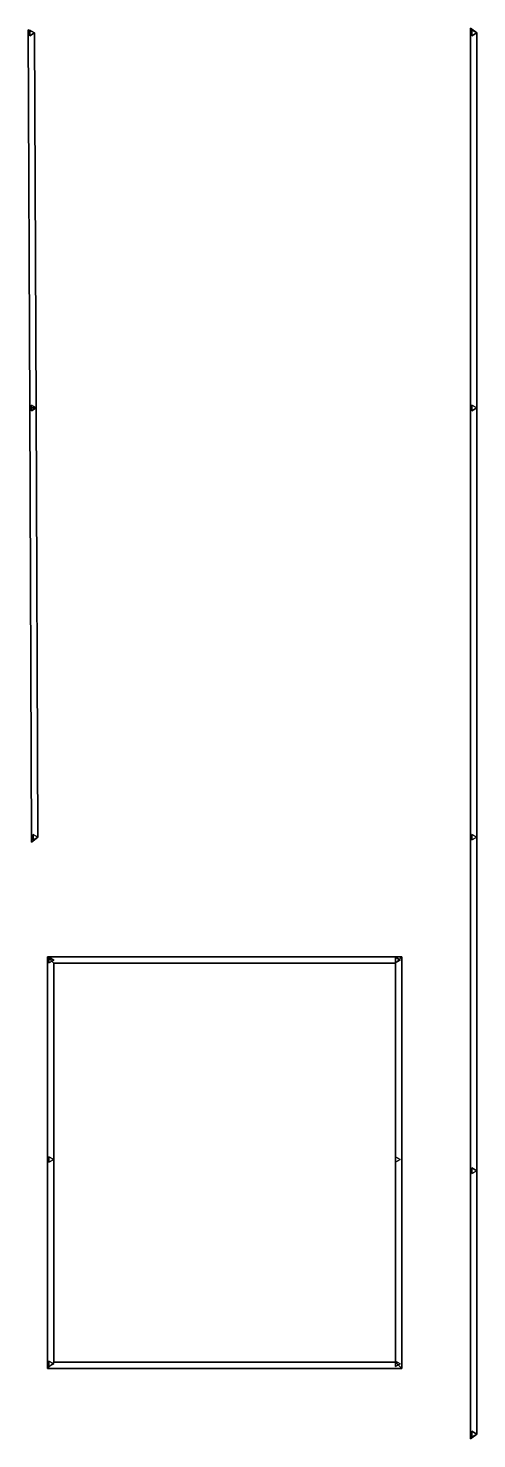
# Model space of a CAD drawing. Extents: x -5.09 to -2.28, y -13.07 to -4.23.
import ezdxf

# ---------------------------------------------------------------- set-up
doc = ezdxf.new("R2010")
doc.units = 0
doc.layers.add('RAILINGS', color=6, linetype='CONTINUOUS')

msp = doc.modelspace()

# ---------------------------------------------------------------- linework, layer by layer
at = {"layer": 'RAILINGS'}
for points in [[(-5.05, -4.26, 3.9), (-5.04, -6.61, 3.9), (-5.08, -6.61, 3.9), (-5.09, -4.24, 3.9)], [(-5.09, -4.24, 3.9), (-5.08, -6.61, 3.9), (-5.04, -6.61, 3.9), (-5.05, -4.26, 3.9)], [(-5.08, -4.2427, 2.9), (-5.08, -4.2773, 2.9), (-5.08, -4.2773, 3.9), (-5.08, -4.2427, 3.9)], [(-5.05, -4.26, 2.9), (-5.08, -4.2427, 2.9), (-5.08, -4.2427, 3.9), (-5.05, -4.26, 3.9)], [(-2.32, -4.23, 3.9), (-2.32, -13.07, 3.9), (-2.28, -13.04, 3.9), (-2.28, -4.26, 3.9)], [(-2.28, -4.26, 3.9), (-2.28, -13.04, 3.9), (-2.32, -13.07, 3.9), (-2.32, -4.23, 3.9)], [(-2.31, -4.2427, 2.9), (-2.31, -4.2773, 2.9), (-2.31, -4.2773, 3.9), (-2.31, -4.2427, 3.9)], [(-2.28, -4.26, 2.9), (-2.31, -4.2427, 2.9), (-2.31, -4.2427, 3.9), (-2.28, -4.26, 3.9)], [(-5.08, -4.2773, 2.9), (-5.05, -4.26, 2.9), (-5.05, -4.26, 3.9), (-5.08, -4.2773, 3.9)], [(-2.31, -4.2773, 2.9), (-2.28, -4.26, 2.9), (-2.28, -4.26, 3.9), (-2.31, -4.2773, 3.9)], [(-5.08, -6.61, 3.9), (-5.07, -9.33, 3.9), (-5.03, -9.3, 3.9), (-5.04, -6.61, 3.9)], [(-5.04, -6.61, 3.9), (-5.03, -9.3, 3.9), (-5.07, -9.33, 3.9), (-5.08, -6.61, 3.9)], [(-5.07, -6.5927, 2.93), (-5.07, -6.6273, 2.93), (-5.07, -6.6273, 3.9), (-5.07, -6.5927, 3.9)], [(-5.04, -6.61, 2.93), (-5.07, -6.5927, 2.93), (-5.07, -6.5927, 3.9), (-5.04, -6.61, 3.9)], [(-5.07, -6.6273, 2.93), (-5.04, -6.61, 2.93), (-5.04, -6.61, 3.9), (-5.07, -6.6273, 3.9)], [(-2.31, -6.5927, 2.93), (-2.31, -6.6273, 2.93), (-2.31, -6.6273, 3.9), (-2.31, -6.5927, 3.9)], [(-2.28, -6.61, 2.93), (-2.31, -6.5927, 2.93), (-2.31, -6.5927, 3.9), (-2.28, -6.61, 3.9)], [(-2.31, -6.6273, 2.93), (-2.28, -6.61, 2.93), (-2.28, -6.61, 3.9), (-2.31, -6.6273, 3.9)], [(-5.06, -9.2827, 2.97), (-5.06, -9.3173, 2.97), (-5.06, -9.3173, 3.9), (-5.06, -9.2827, 3.9)], [(-5.03, -9.3, 2.97), (-5.06, -9.2827, 2.97), (-5.06, -9.2827, 3.9), (-5.03, -9.3, 3.9)], [(-5.06, -9.3173, 2.97), (-5.03, -9.3, 2.97), (-5.03, -9.3, 3.9), (-5.06, -9.3173, 3.9)], [(-2.28, -9.3, 2.97), (-2.31, -9.2827, 2.97), (-2.31, -9.2827, 3.9), (-2.28, -9.3, 3.9)], [(-2.31, -9.2827, 2.97), (-2.31, -9.3173, 2.97), (-2.31, -9.3173, 3.9), (-2.31, -9.2827, 3.9)], [(-2.31, -9.3173, 2.97), (-2.28, -9.3, 2.97), (-2.28, -9.3, 3.9), (-2.31, -9.3173, 3.9)], [(-4.93, -10.09, 6.17), (-4.93, -12.59, 6.17), (-4.97, -12.63, 6.17), (-4.97, -10.05, 6.17)], [(-4.97, -10.05, 6.17), (-4.97, -12.63, 6.17), (-4.93, -12.59, 6.17), (-4.93, -10.09, 6.17)], [(-4.93, -10.09, 6.17), (-2.79, -10.09, 6.17), (-2.75, -10.05, 6.17), (-4.97, -10.05, 6.17)], [(-4.97, -10.05, 6.17), (-2.75, -10.05, 6.17), (-2.79, -10.09, 6.17), (-4.93, -10.09, 6.17)], [(-4.93, -10.07, 5.17), (-4.96, -10.0527, 5.17), (-4.96, -10.0527, 6.17), (-4.93, -10.07, 6.17)], [(-4.96, -10.0527, 5.17), (-4.96, -10.0873, 5.17), (-4.96, -10.0873, 6.17), (-4.96, -10.0527, 6.17)], [(-4.96, -10.0873, 5.17), (-4.93, -10.07, 5.17), (-4.93, -10.07, 6.17), (-4.96, -10.0873, 6.17)], [(-2.79, -10.09, 6.17), (-2.79, -12.59, 6.17), (-2.75, -12.63, 6.17), (-2.75, -10.05, 6.17)], [(-2.75, -10.05, 6.17), (-2.75, -12.63, 6.17), (-2.79, -12.59, 6.17), (-2.79, -10.09, 6.17)], [(-2.79, -10.0527, 5.17), (-2.79, -10.0873, 5.17), (-2.79, -10.0873, 6.17), (-2.79, -10.0527, 6.17)], [(-2.76, -10.07, 5.17), (-2.79, -10.0527, 5.17), (-2.79, -10.0527, 6.17), (-2.76, -10.07, 6.17)], [(-2.79, -10.0873, 5.17), (-2.76, -10.07, 5.17), (-2.76, -10.07, 6.17), (-2.79, -10.0873, 6.17)], [(-4.93, -11.32, 5.17), (-4.96, -11.3027, 5.17), (-4.96, -11.3027, 6.17), (-4.93, -11.32, 6.17)], [(-4.96, -11.3027, 5.17), (-4.96, -11.3373, 5.17), (-4.96, -11.3373, 6.17), (-4.96, -11.3027, 6.17)], [(-2.79, -11.3027, 5.17), (-2.79, -11.3373, 5.17), (-2.79, -11.3373, 6.17), (-2.79, -11.3027, 6.17)], [(-2.76, -11.32, 5.17), (-2.79, -11.3027, 5.17), (-2.79, -11.3027, 6.17), (-2.76, -11.32, 6.17)], [(-4.96, -11.3373, 5.17), (-4.93, -11.32, 5.17), (-4.93, -11.32, 6.17), (-4.96, -11.3373, 6.17)], [(-2.79, -11.3373, 5.17), (-2.76, -11.32, 5.17), (-2.76, -11.32, 6.17), (-2.79, -11.3373, 6.17)], [(-2.31, -11.3727, 2.97), (-2.31, -11.4073, 2.97), (-2.31, -11.4073, 3.9), (-2.31, -11.3727, 3.9)], [(-2.28, -11.39, 2.97), (-2.31, -11.3727, 2.97), (-2.31, -11.3727, 3.9), (-2.28, -11.39, 3.9)], [(-2.31, -11.4073, 2.97), (-2.28, -11.39, 2.97), (-2.28, -11.39, 3.9), (-2.31, -11.4073, 3.9)], [(-4.97, -12.63, 6.17), (-2.75, -12.63, 6.17), (-2.79, -12.59, 6.17), (-4.93, -12.59, 6.17)], [(-4.93, -12.59, 6.17), (-2.79, -12.59, 6.17), (-2.75, -12.63, 6.17), (-4.97, -12.63, 6.17)], [(-4.93, -12.6, 5.17), (-4.96, -12.5827, 5.17), (-4.96, -12.5827, 6.17), (-4.93, -12.6, 6.17)], [(-4.96, -12.5827, 5.17), (-4.96, -12.6173, 5.17), (-4.96, -12.6173, 6.17), (-4.96, -12.5827, 6.17)], [(-4.96, -12.6173, 5.17), (-4.93, -12.6, 5.17), (-4.93, -12.6, 6.17), (-4.96, -12.6173, 6.17)], [(-2.79, -12.5827, 5.17), (-2.79, -12.6173, 5.17), (-2.79, -12.6173, 6.17), (-2.79, -12.5827, 6.17)], [(-2.76, -12.6, 5.17), (-2.79, -12.5827, 5.17), (-2.79, -12.5827, 6.17), (-2.76, -12.6, 6.17)], [(-2.79, -12.6173, 5.17), (-2.76, -12.6, 5.17), (-2.76, -12.6, 6.17), (-2.79, -12.6173, 6.17)], [(-2.28, -13.04, 2.97), (-2.31, -13.0227, 2.97), (-2.31, -13.0227, 3.9), (-2.28, -13.04, 3.9)], [(-2.31, -13.0227, 2.97), (-2.31, -13.0573, 2.97), (-2.31, -13.0573, 3.9), (-2.31, -13.0227, 3.9)], [(-2.31, -13.0573, 2.97), (-2.28, -13.04, 2.97), (-2.28, -13.04, 3.9), (-2.31, -13.0573, 3.9)]]:
    msp.add_3dface(points, dxfattribs=at)

doc.saveas('drawing.dxf')
